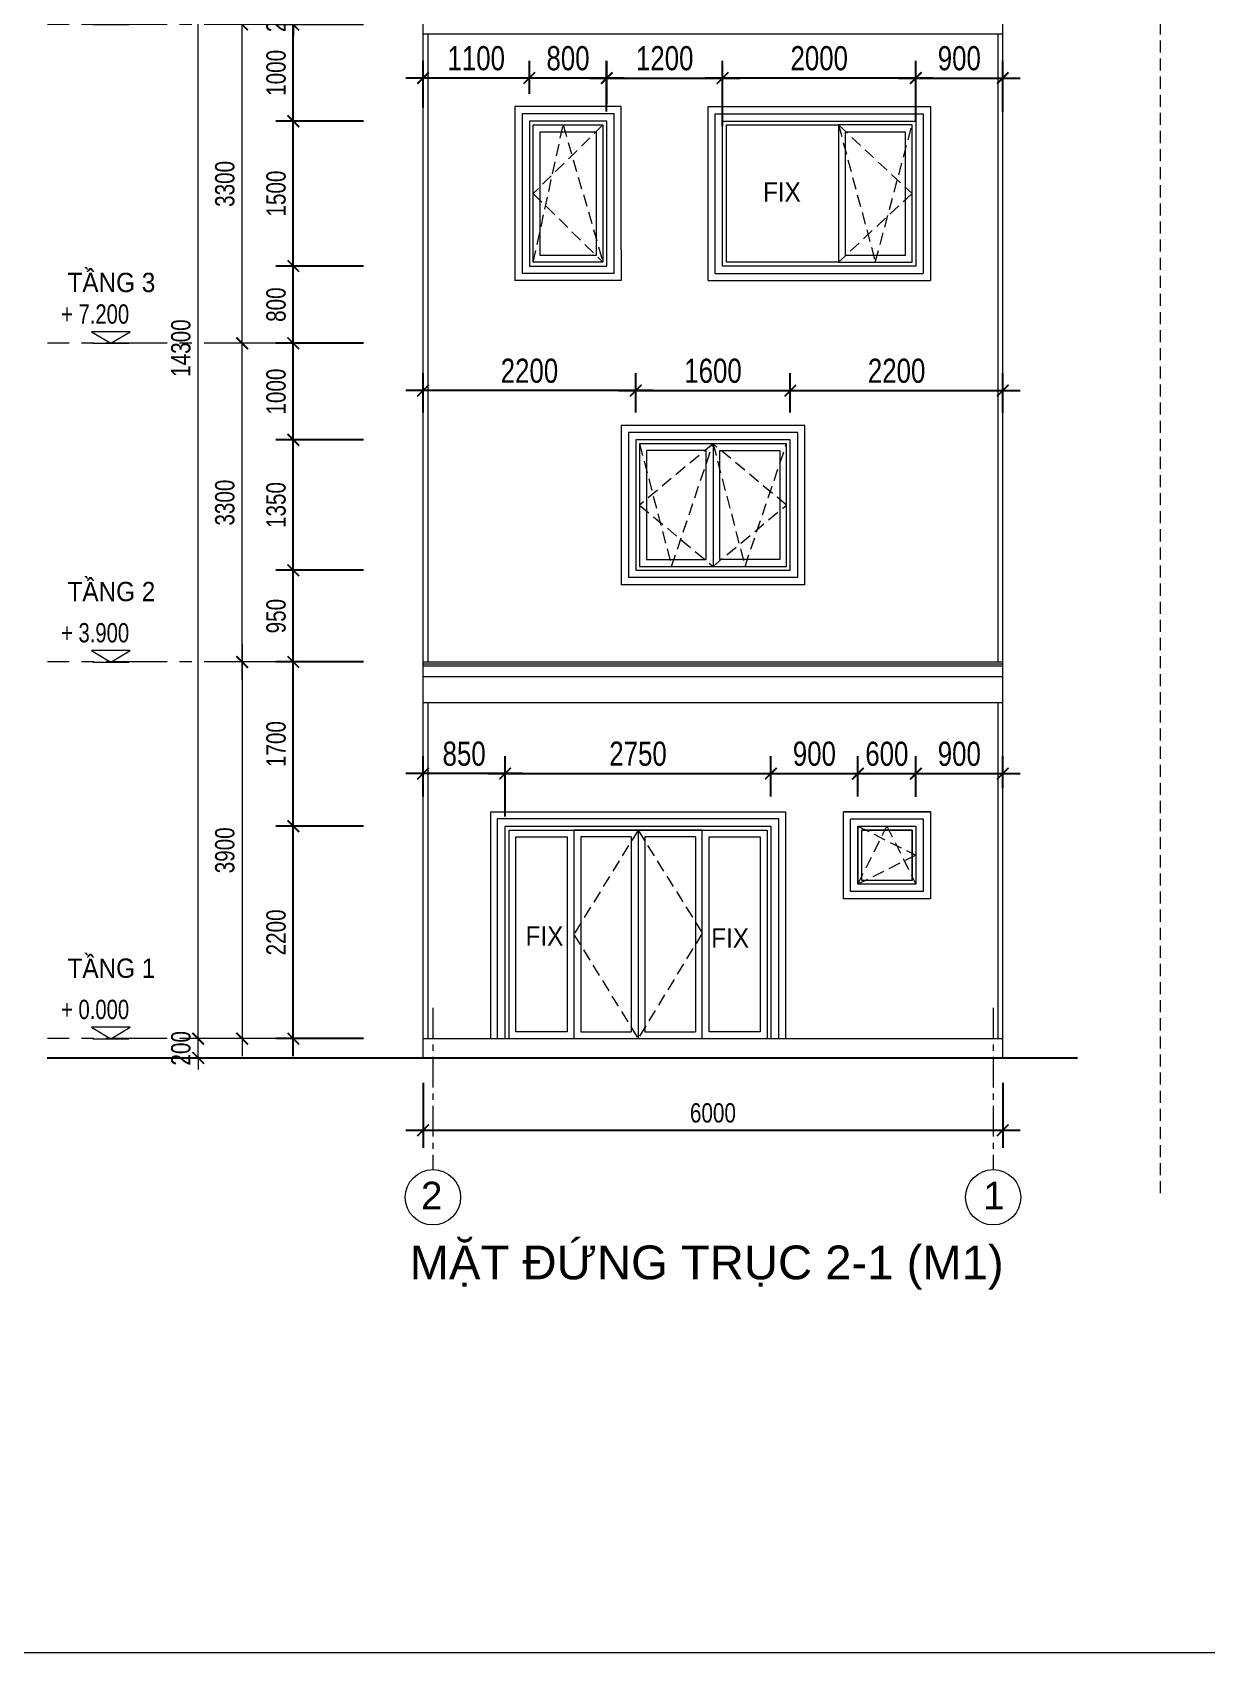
# Model space of a CAD drawing. Header units: millimetres. Extents: x -78046 to 260989, y -99288 to 158505.
# Drawn here: x 195862 to 208014, y 60591 to 77367 of the extents above; entities that cross this region are included whole.
import ezdxf
from ezdxf.enums import TextEntityAlignment as Align

# ---------------------------------------------------------------- set-up
doc = ezdxf.new("R2010")
doc.units = ezdxf.units.MM
doc.header["$LTSCALE"] = 100
doc.header["$PDMODE"] = 98
doc.linetypes.add('CENTER', pattern=[50.8, 31.75, -6.35, 6.35, -6.35])
doc.linetypes.add('HIDDEN', pattern=[0.375, 0.25, -0.125])
doc.layers.get('Defpoints').update_dxf_attribs({"lineweight": 13})
for name, color, linetype, lineweight in [('-CENTER', 143, 'CENTER', 13), ('-DIM', 9, 'Continuous', 13), ('-DOOR', 137, 'Continuous', 9), ('-HATCH', 8, 'Continuous', 5), ('-HIDE', 3, 'HIDDEN', 13), ('-KH', 143, 'Continuous', 13), ('-LINE1', 7, 'Continuous', 18), ('-TEXT', 7, 'Continuous', 15)]:
    doc.layers.add(name, color=color, linetype=linetype, lineweight=lineweight)
doc.styles.add('1', font='arial.ttf')
doc.styles.add('AVANH', font='VHAVAN_2.TTF', dxfattribs={"width": 0.8})
doc.styles.get("Standard").update_dxf_attribs({"font": 'arial.ttf'})
doc.styles.add('X-5M-DH-TUM1$0$AVANTH', font='arial.ttf', dxfattribs={"width": 0.9})
doc.dimstyles.new('C_100A3', dxfattribs={"dimscale": 100, "dimtxt": 2.5, "dimasz": 1.2, "dimexe": 1.8, "dimexo": 0, "dimgap": 0.75, "dimtad": 1, "dimdec": 0, "dimzin": 0, "dimdsep": 46, "dimtxsty": 'AVANH', "dimblk": 'ARCHTICK', "dimcen": 0, "dimdle": 1.8, "dimclrd": 256, "dimclre": 256, "dimclrt": 7, "dimadec": 0, "dimazin": 0, "dimtfac": 0.0001, "dimtdec": 0, "dimtix": 1, "dimtmove": 2, "dimatfit": 3, "dimldrblk": 'ARCHTICK', "dimfxl": 1.8, "dimtolj": 1, "dimtzin": 0, "dimarcsym": 0})

# ---------------------------------------------------------------- blocks, each defined once
blk = doc.blocks.new('_ARCHTICK')
at = {"const_width": 0.15}
blk.add_lwpolyline([(-0.5, -0.5), (0.5, 0.5)], dxfattribs=at)
blk = doc.blocks.new('*D71')
at = {"layer": '-DIM', "lineweight": -2, "transparency": 16777216}
for p, q in [((199905, 66492), (199905, 65819)), ((205905, 66492), (205905, 65819)), ((199725, 65999), (206085, 65999))]:
    blk.add_line(p, q, dxfattribs=at)
at = {"layer": 'Defpoints', "color": 0, "transparency": 16777216}
for p in [(199905, 66492), (205905, 66492), (205905, 65999)]:
    blk.add_point(p, dxfattribs=at)
at = {"layer": '-DIM', "lineweight": -2, "transparency": 16777216, "xscale": 120, "yscale": 120, "zscale": 120, "rotation": 180}
blk.add_blockref('_ARCHTICK', (199905, 65999), dxfattribs=at)
at = {"layer": '-DIM', "lineweight": -2, "transparency": 16777216, "xscale": 120, "yscale": 120, "zscale": 120}
blk.add_blockref('_ARCHTICK', (205905, 65999), dxfattribs=at)
at = {"layer": '-DIM', "color": 7, "transparency": 16777216, "insert": (202905, 66178), "char_height": 200, "attachment_point": 5, "style": 'AVANH'}
blk.add_mtext('\\A1;6000', dxfattribs=at)
blk = doc.blocks.new('*D87')
at = {"layer": '-DIM', "lineweight": -2, "transparency": 16777216}
for p, q in [((-1874, 4280), (-1874, 20)), ((-1120, 4100), (-2054, 4100)), ((-1120, 200), (-2054, 200))]:
    blk.add_line(p, q, dxfattribs=at)
at = {"layer": 'Defpoints', "color": 0, "transparency": 16777216}
for p in [(-1120, 4100), (-1874, 200), (-1120, 200)]:
    blk.add_point(p, dxfattribs=at)
at = {"layer": '-DIM', "lineweight": -2, "transparency": 16777216, "xscale": 120, "yscale": 120, "zscale": 120}
for p, rotation in [((-1874, 4100), 90), ((-1874, 200), 270)]:
    blk.add_blockref('_ARCHTICK', p, dxfattribs=dict(at, rotation=rotation))
at = {"layer": '-DIM', "color": 7, "transparency": 16777216, "insert": (-2053, 2150), "char_height": 200, "attachment_point": 5, "rotation": 90, "style": 'AVANH'}
blk.add_mtext('\\A1;3900', dxfattribs=at)
blk = doc.blocks.new('*D88')
at = {"layer": '-DIM', "lineweight": -2, "transparency": 16777216}
for p, q in [((-1874, 3920), (-1874, 7580)), ((-1120, 7400), (-2054, 7400)), ((-1120, 4100), (-2054, 4100))]:
    blk.add_line(p, q, dxfattribs=at)
at = {"layer": 'Defpoints', "color": 0, "transparency": 16777216}
for p in [(-1874, 7400), (-1120, 7400), (-1120, 4100)]:
    blk.add_point(p, dxfattribs=at)
at = {"layer": '-DIM', "lineweight": -2, "transparency": 16777216, "xscale": 120, "yscale": 120, "zscale": 120}
for p, rotation in [((-1874, 7400), 90), ((-1874, 4100), 270)]:
    blk.add_blockref('_ARCHTICK', p, dxfattribs=dict(at, rotation=rotation))
at = {"layer": '-DIM', "color": 7, "transparency": 16777216, "insert": (-2053, 5750), "char_height": 200, "attachment_point": 5, "rotation": 90, "style": 'AVANH'}
blk.add_mtext('\\A1;3300', dxfattribs=at)
blk = doc.blocks.new('*D89')
at = {"layer": '-DIM', "lineweight": -2, "transparency": 16777216}
for p, q in [((-1874, 7220), (-1874, 10880)), ((-1120, 10700), (-2054, 10700)), ((-1120, 7400), (-2054, 7400))]:
    blk.add_line(p, q, dxfattribs=at)
at = {"layer": 'Defpoints', "color": 0, "transparency": 16777216}
for p in [(-1874, 10700), (-1120, 10700), (-1120, 7400)]:
    blk.add_point(p, dxfattribs=at)
at = {"layer": '-DIM', "lineweight": -2, "transparency": 16777216, "xscale": 120, "yscale": 120, "zscale": 120}
for p, rotation in [((-1874, 10700), 90), ((-1874, 7400), 270)]:
    blk.add_blockref('_ARCHTICK', p, dxfattribs=dict(at, rotation=rotation))
at = {"layer": '-DIM', "color": 7, "transparency": 16777216, "insert": (-2053, 9050), "char_height": 200, "attachment_point": 5, "rotation": 90, "style": 'AVANH'}
blk.add_mtext('\\A1;3300', dxfattribs=at)
blk = doc.blocks.new('*D90')
at = {"layer": '-DIM', "lineweight": -2, "transparency": 16777216}
for p, q in [((-1874, 10520), (-1874, 14680)), ((-1120, 14500), (-2054, 14500)), ((-1120, 10700), (-2054, 10700))]:
    blk.add_line(p, q, dxfattribs=at)
at = {"layer": 'Defpoints', "color": 0, "transparency": 16777216}
for p in [(-1874, 14500), (-1120, 14500), (-1120, 10700)]:
    blk.add_point(p, dxfattribs=at)
at = {"layer": '-DIM', "lineweight": -2, "transparency": 16777216, "xscale": 120, "yscale": 120, "zscale": 120}
for p, rotation in [((-1874, 14500), 90), ((-1874, 10700), 270)]:
    blk.add_blockref('_ARCHTICK', p, dxfattribs=dict(at, rotation=rotation))
at = {"layer": '-DIM', "color": 7, "transparency": 16777216, "insert": (-2053, 12600), "char_height": 200, "attachment_point": 5, "rotation": 90, "style": 'AVANH'}
blk.add_mtext('\\A1;3800', dxfattribs=at)
blk = doc.blocks.new('*D91')
at = {"layer": '-DIM', "lineweight": -2, "transparency": 16777216}
for p, q in [((-1120, 200), (-2509, 200)), ((-2329, 200), (-2329, 320)), ((-2329, 0), (-2329, 200)), ((-1120, 0), (-2509, 0)), ((-2329, 0), (-2329, -120))]:
    blk.add_line(p, q, dxfattribs=at)
at = {"layer": 'Defpoints', "color": 0, "transparency": 16777216}
for p in [(-2329, 200), (-1120, 200), (-1120, 0)]:
    blk.add_point(p, dxfattribs=at)
at = {"layer": '-DIM', "lineweight": -2, "transparency": 16777216, "xscale": 120, "yscale": 120, "zscale": 120}
for p, rotation in [((-2329, 200), 270), ((-2329, 0), 90)]:
    blk.add_blockref('_ARCHTICK', p, dxfattribs=dict(at, rotation=rotation))
at = {"layer": '-DIM', "color": 7, "transparency": 16777216, "insert": (-2508, 100), "char_height": 200, "attachment_point": 5, "rotation": 90, "style": 'AVANH'}
blk.add_mtext('\\A1;200', dxfattribs=at)
blk = doc.blocks.new('*D92')
at = {"layer": '-DIM', "lineweight": -2, "transparency": 16777216}
for p, q in [((-2329, 20), (-2329, 14680)), ((-1120, 14500), (-2509, 14500)), ((-1120, 200), (-2509, 200))]:
    blk.add_line(p, q, dxfattribs=at)
at = {"layer": 'Defpoints', "color": 0, "transparency": 16777216}
for p in [(-2329, 14500), (-1120, 14500), (-1120, 200)]:
    blk.add_point(p, dxfattribs=at)
at = {"layer": '-DIM', "lineweight": -2, "transparency": 16777216, "xscale": 120, "yscale": 120, "zscale": 120}
for p, rotation in [((-2329, 14500), 90), ((-2329, 200), 270)]:
    blk.add_blockref('_ARCHTICK', p, dxfattribs=dict(at, rotation=rotation))
at = {"layer": '-DIM', "color": 7, "transparency": 16777216, "insert": (-2508, 7350), "char_height": 200, "attachment_point": 5, "rotation": 90, "style": 'AVANH'}
blk.add_mtext('\\A1;14300', dxfattribs=at)
blk = doc.blocks.new('cot')
at = {"layer": '-KH'}
blk.add_line((116899, -109064), (117274, -109064), dxfattribs=at)
blk.add_lwpolyline([(117286, -108944), (116888, -108944), (117087, -109064)], close=True, dxfattribs=at)
blk.add_solid([(117087, -109064), (117087, -108944), (117286, -108944), (117087, -109064)], dxfattribs=at)
blk = doc.blocks.new('*D98')
at = {"layer": 'Defpoints', "lineweight": -2, "transparency": 16777216}
for p, q in [((200755, 69248), (200755, 69873)), ((203505, 69454), (203505, 69873)), ((200575, 69693), (203685, 69693))]:
    blk.add_line(p, q, dxfattribs=at)
at = {"layer": 'Defpoints', "color": 0, "transparency": 16777216}
for p in [(203505, 69693), (203505, 69454), (200755, 69248)]:
    blk.add_point(p, dxfattribs=at)
at = {"layer": 'Defpoints', "lineweight": -2, "transparency": 16777216, "xscale": 120, "yscale": 120, "zscale": 120, "rotation": 180}
blk.add_blockref('_ARCHTICK', (200755, 69693), dxfattribs=at)
at = {"layer": 'Defpoints', "lineweight": -2, "transparency": 16777216, "xscale": 120, "yscale": 120, "zscale": 120}
blk.add_blockref('_ARCHTICK', (203505, 69693), dxfattribs=at)
at = {"layer": 'Defpoints', "color": 7, "transparency": 16777216, "insert": (202130, 69897), "char_height": 250, "attachment_point": 5, "style": 'AVANH'}
blk.add_mtext('\\A1;2750', dxfattribs=at)
blk = doc.blocks.new('*D99')
at = {"layer": 'Defpoints', "lineweight": -2, "transparency": 16777216}
for p, q in [((204405, 69454), (204405, 69872)), ((205005, 69452), (205005, 69872)), ((204225, 69692), (205185, 69692))]:
    blk.add_line(p, q, dxfattribs=at)
at = {"layer": 'Defpoints', "color": 0, "transparency": 16777216}
for p in [(205005, 69692), (204405, 69454), (205005, 69452)]:
    blk.add_point(p, dxfattribs=at)
at = {"layer": 'Defpoints', "lineweight": -2, "transparency": 16777216, "xscale": 120, "yscale": 120, "zscale": 120, "rotation": 180}
blk.add_blockref('_ARCHTICK', (204405, 69692), dxfattribs=at)
at = {"layer": 'Defpoints', "lineweight": -2, "transparency": 16777216, "xscale": 120, "yscale": 120, "zscale": 120}
blk.add_blockref('_ARCHTICK', (205005, 69692), dxfattribs=at)
at = {"layer": 'Defpoints', "color": 7, "transparency": 16777216, "insert": (204705, 69896), "char_height": 250, "attachment_point": 5, "style": 'AVANH'}
blk.add_mtext('\\A1;600', dxfattribs=at)
blk = doc.blocks.new('*D100')
at = {"layer": 'Defpoints', "lineweight": -2, "transparency": 16777216}
for p, q in [((202106, 73430), (202106, 73838)), ((203706, 73430), (203706, 73838)), ((201926, 73658), (203886, 73658))]:
    blk.add_line(p, q, dxfattribs=at)
at = {"layer": 'Defpoints', "color": 0, "transparency": 16777216}
for p in [(203706, 73658), (202106, 73430), (203706, 73430)]:
    blk.add_point(p, dxfattribs=at)
at = {"layer": 'Defpoints', "lineweight": -2, "transparency": 16777216, "xscale": 120, "yscale": 120, "zscale": 120, "rotation": 180}
blk.add_blockref('_ARCHTICK', (202106, 73658), dxfattribs=at)
at = {"layer": 'Defpoints', "lineweight": -2, "transparency": 16777216, "xscale": 120, "yscale": 120, "zscale": 120}
blk.add_blockref('_ARCHTICK', (203706, 73658), dxfattribs=at)
at = {"layer": 'Defpoints', "color": 7, "transparency": 16777216, "insert": (202906, 73862), "char_height": 250, "attachment_point": 5, "style": 'AVANH'}
blk.add_mtext('\\A1;1600', dxfattribs=at)
blk = doc.blocks.new('*D101')
at = {"layer": 'Defpoints', "lineweight": -2, "transparency": 16777216}
for p, q in [((203005, 76395), (203005, 77074)), ((205005, 76548), (205005, 77074)), ((205185, 76894), (202825, 76894))]:
    blk.add_line(p, q, dxfattribs=at)
at = {"layer": 'Defpoints', "color": 0, "transparency": 16777216}
for p in [(203005, 76894), (205005, 76548), (203005, 76395)]:
    blk.add_point(p, dxfattribs=at)
at = {"layer": 'Defpoints', "lineweight": -2, "transparency": 16777216, "xscale": 120, "yscale": 120, "zscale": 120, "rotation": 180}
blk.add_blockref('_ARCHTICK', (203005, 76894), dxfattribs=at)
at = {"layer": 'Defpoints', "lineweight": -2, "transparency": 16777216, "xscale": 120, "yscale": 120, "zscale": 120}
blk.add_blockref('_ARCHTICK', (205005, 76894), dxfattribs=at)
at = {"layer": 'Defpoints', "color": 7, "transparency": 16777216, "insert": (204005, 77098), "char_height": 250, "attachment_point": 5, "style": 'AVANH'}
blk.add_mtext('\\A1;2000', dxfattribs=at)
blk = doc.blocks.new('*D102')
at = {"layer": 'Defpoints', "lineweight": -2, "transparency": 16777216}
for p, q in [((201005, 76731), (201005, 77074)), ((201805, 76548), (201805, 77074)), ((201985, 76894), (200825, 76894))]:
    blk.add_line(p, q, dxfattribs=at)
at = {"layer": 'Defpoints', "color": 0, "transparency": 16777216}
for p in [(201005, 76894), (201005, 76731), (201805, 76548)]:
    blk.add_point(p, dxfattribs=at)
at = {"layer": 'Defpoints', "lineweight": -2, "transparency": 16777216, "xscale": 120, "yscale": 120, "zscale": 120, "rotation": 180}
blk.add_blockref('_ARCHTICK', (201005, 76894), dxfattribs=at)
at = {"layer": 'Defpoints', "lineweight": -2, "transparency": 16777216, "xscale": 120, "yscale": 120, "zscale": 120}
blk.add_blockref('_ARCHTICK', (201805, 76894), dxfattribs=at)
at = {"layer": 'Defpoints', "color": 7, "transparency": 16777216, "insert": (201405, 77098), "char_height": 250, "attachment_point": 5, "style": 'AVANH'}
blk.add_mtext('\\A1;800', dxfattribs=at)
blk = doc.blocks.new('*D121')
at = {"layer": 'Defpoints', "lineweight": -2, "transparency": 16777216}
for p, q in [((199905, 69454), (199905, 69873)), ((200755, 69248), (200755, 69873)), ((200935, 69693), (199725, 69693))]:
    blk.add_line(p, q, dxfattribs=at)
at = {"layer": 'Defpoints', "color": 0, "transparency": 16777216}
for p in [(199905, 69693), (199905, 69454), (200755, 69248)]:
    blk.add_point(p, dxfattribs=at)
at = {"layer": 'Defpoints', "lineweight": -2, "transparency": 16777216, "xscale": 120, "yscale": 120, "zscale": 120, "rotation": 180}
blk.add_blockref('_ARCHTICK', (199905, 69693), dxfattribs=at)
at = {"layer": 'Defpoints', "lineweight": -2, "transparency": 16777216, "xscale": 120, "yscale": 120, "zscale": 120}
blk.add_blockref('_ARCHTICK', (200755, 69693), dxfattribs=at)
at = {"layer": 'Defpoints', "color": 7, "transparency": 16777216, "insert": (200330, 69897), "char_height": 250, "attachment_point": 5, "style": 'AVANH'}
blk.add_mtext('\\A1;850', dxfattribs=at)
blk = doc.blocks.new('*D122')
at = {"layer": 'Defpoints', "lineweight": -2, "transparency": 16777216}
for p, q in [((203505, 69454), (203505, 69873)), ((204405, 69454), (204405, 69873)), ((203325, 69693), (204585, 69693))]:
    blk.add_line(p, q, dxfattribs=at)
at = {"layer": 'Defpoints', "color": 0, "transparency": 16777216}
for p in [(204405, 69693), (203505, 69454), (204405, 69454)]:
    blk.add_point(p, dxfattribs=at)
at = {"layer": 'Defpoints', "lineweight": -2, "transparency": 16777216, "xscale": 120, "yscale": 120, "zscale": 120, "rotation": 180}
blk.add_blockref('_ARCHTICK', (203505, 69693), dxfattribs=at)
at = {"layer": 'Defpoints', "lineweight": -2, "transparency": 16777216, "xscale": 120, "yscale": 120, "zscale": 120}
blk.add_blockref('_ARCHTICK', (204405, 69693), dxfattribs=at)
at = {"layer": 'Defpoints', "color": 7, "transparency": 16777216, "insert": (203955, 69897), "char_height": 250, "attachment_point": 5, "style": 'AVANH'}
blk.add_mtext('\\A1;900', dxfattribs=at)
blk = doc.blocks.new('*D123')
at = {"layer": 'Defpoints', "lineweight": -2, "transparency": 16777216}
for p, q in [((205005, 69453), (205005, 69872)), ((205905, 69543), (205905, 69872)), ((204825, 69692), (206085, 69692))]:
    blk.add_line(p, q, dxfattribs=at)
at = {"layer": 'Defpoints', "color": 0, "transparency": 16777216}
for p in [(205905, 69692), (205005, 69453), (205905, 69543)]:
    blk.add_point(p, dxfattribs=at)
at = {"layer": 'Defpoints', "lineweight": -2, "transparency": 16777216, "xscale": 120, "yscale": 120, "zscale": 120, "rotation": 180}
blk.add_blockref('_ARCHTICK', (205005, 69692), dxfattribs=at)
at = {"layer": 'Defpoints', "lineweight": -2, "transparency": 16777216, "xscale": 120, "yscale": 120, "zscale": 120}
blk.add_blockref('_ARCHTICK', (205905, 69692), dxfattribs=at)
at = {"layer": 'Defpoints', "color": 7, "transparency": 16777216, "insert": (205455, 69896), "char_height": 250, "attachment_point": 5, "style": 'AVANH'}
blk.add_mtext('\\A1;900', dxfattribs=at)
blk = doc.blocks.new('*D131')
at = {"layer": 'Defpoints', "lineweight": -2, "transparency": 16777216}
for p, q in [((203706, 73430), (203706, 73838)), ((205905, 73430), (205905, 73838)), ((203526, 73658), (206085, 73658))]:
    blk.add_line(p, q, dxfattribs=at)
at = {"layer": 'Defpoints', "color": 0, "transparency": 16777216}
for p in [(205905, 73658), (203706, 73430), (205905, 73430)]:
    blk.add_point(p, dxfattribs=at)
at = {"layer": 'Defpoints', "lineweight": -2, "transparency": 16777216, "xscale": 120, "yscale": 120, "zscale": 120, "rotation": 180}
blk.add_blockref('_ARCHTICK', (203706, 73658), dxfattribs=at)
at = {"layer": 'Defpoints', "lineweight": -2, "transparency": 16777216, "xscale": 120, "yscale": 120, "zscale": 120}
blk.add_blockref('_ARCHTICK', (205905, 73658), dxfattribs=at)
at = {"layer": 'Defpoints', "color": 7, "transparency": 16777216, "insert": (204806, 73862), "char_height": 250, "attachment_point": 5, "style": 'AVANH'}
blk.add_mtext('\\A1;2200', dxfattribs=at)
blk = doc.blocks.new('*D132')
at = {"layer": 'Defpoints', "lineweight": -2, "transparency": 16777216}
for p, q in [((205005, 76448), (205005, 77074)), ((205905, 76548), (205905, 77074)), ((204825, 76894), (206085, 76894))]:
    blk.add_line(p, q, dxfattribs=at)
at = {"layer": 'Defpoints', "color": 0, "transparency": 16777216}
for p in [(205905, 76894), (205905, 76548), (205005, 76448)]:
    blk.add_point(p, dxfattribs=at)
at = {"layer": 'Defpoints', "lineweight": -2, "transparency": 16777216, "xscale": 120, "yscale": 120, "zscale": 120, "rotation": 180}
blk.add_blockref('_ARCHTICK', (205005, 76894), dxfattribs=at)
at = {"layer": 'Defpoints', "lineweight": -2, "transparency": 16777216, "xscale": 120, "yscale": 120, "zscale": 120}
blk.add_blockref('_ARCHTICK', (205905, 76894), dxfattribs=at)
at = {"layer": 'Defpoints', "color": 7, "transparency": 16777216, "insert": (205455, 77098), "char_height": 250, "attachment_point": 5, "style": 'AVANH'}
blk.add_mtext('\\A1;900', dxfattribs=at)
blk = doc.blocks.new('*D133')
at = {"layer": 'Defpoints', "lineweight": -2, "transparency": 16777216}
for p, q in [((199905, 76590), (199905, 77074)), ((201005, 76756), (201005, 77074)), ((201185, 76894), (199725, 76894))]:
    blk.add_line(p, q, dxfattribs=at)
at = {"layer": 'Defpoints', "color": 0, "transparency": 16777216}
for p in [(199905, 76894), (201005, 76756), (199905, 76590)]:
    blk.add_point(p, dxfattribs=at)
at = {"layer": 'Defpoints', "lineweight": -2, "transparency": 16777216, "xscale": 120, "yscale": 120, "zscale": 120, "rotation": 180}
blk.add_blockref('_ARCHTICK', (199905, 76894), dxfattribs=at)
at = {"layer": 'Defpoints', "lineweight": -2, "transparency": 16777216, "xscale": 120, "yscale": 120, "zscale": 120}
blk.add_blockref('_ARCHTICK', (201005, 76894), dxfattribs=at)
at = {"layer": 'Defpoints', "color": 7, "transparency": 16777216, "insert": (200455, 77098), "char_height": 250, "attachment_point": 5, "style": 'AVANH'}
blk.add_mtext('\\A1;1100', dxfattribs=at)
blk = doc.blocks.new('*D134')
at = {"layer": 'Defpoints', "lineweight": -2, "transparency": 16777216}
for p, q in [((199905, 73430), (199905, 73838)), ((202106, 73430), (202106, 73838)), ((202286, 73658), (199725, 73658))]:
    blk.add_line(p, q, dxfattribs=at)
at = {"layer": 'Defpoints', "color": 0, "transparency": 16777216}
for p in [(199905, 73658), (199905, 73430), (202106, 73430)]:
    blk.add_point(p, dxfattribs=at)
at = {"layer": 'Defpoints', "lineweight": -2, "transparency": 16777216, "xscale": 120, "yscale": 120, "zscale": 120, "rotation": 180}
blk.add_blockref('_ARCHTICK', (199905, 73658), dxfattribs=at)
at = {"layer": 'Defpoints', "lineweight": -2, "transparency": 16777216, "xscale": 120, "yscale": 120, "zscale": 120}
blk.add_blockref('_ARCHTICK', (202106, 73658), dxfattribs=at)
at = {"layer": 'Defpoints', "color": 7, "transparency": 16777216, "insert": (201006, 73862), "char_height": 250, "attachment_point": 5, "style": 'AVANH'}
blk.add_mtext('\\A1;2200', dxfattribs=at)
blk = doc.blocks.new('*D193')
at = {"layer": 'Defpoints', "lineweight": -2, "transparency": 16777216}
for p, q in [((201806, 76624), (201806, 77074)), ((203005, 76548), (203005, 77074)), ((201626, 76894), (203185, 76894))]:
    blk.add_line(p, q, dxfattribs=at)
at = {"layer": 'Defpoints', "color": 0, "transparency": 16777216}
for p in [(203005, 76894), (201806, 76624), (203005, 76548)]:
    blk.add_point(p, dxfattribs=at)
at = {"layer": 'Defpoints', "lineweight": -2, "transparency": 16777216, "xscale": 120, "yscale": 120, "zscale": 120, "rotation": 180}
blk.add_blockref('_ARCHTICK', (201806, 76894), dxfattribs=at)
at = {"layer": 'Defpoints', "lineweight": -2, "transparency": 16777216, "xscale": 120, "yscale": 120, "zscale": 120}
blk.add_blockref('_ARCHTICK', (203005, 76894), dxfattribs=at)
at = {"layer": 'Defpoints', "color": 7, "transparency": 16777216, "insert": (202406, 77098), "char_height": 250, "attachment_point": 5, "style": 'AVANH'}
blk.add_mtext('\\A1;1200', dxfattribs=at)
blk = doc.blocks.new('*D461')
at = {"layer": '-DIM', "lineweight": -2, "transparency": 16777216}
for p, q in [((198562, 66768), (198562, 69328)), ((199290, 69148), (198382, 69148)), ((199290, 66948), (198382, 66948))]:
    blk.add_line(p, q, dxfattribs=at)
at = {"layer": 'Defpoints', "color": 0, "transparency": 16777216}
for p in [(198562, 69148), (199290, 69148), (199290, 66948)]:
    blk.add_point(p, dxfattribs=at)
at = {"layer": '-DIM', "lineweight": -2, "transparency": 16777216, "xscale": 120, "yscale": 120, "zscale": 120}
for p, rotation in [((198562, 69148), 90), ((198562, 66948), 270)]:
    blk.add_blockref('_ARCHTICK', p, dxfattribs=dict(at, rotation=rotation))
at = {"layer": '-DIM', "color": 7, "transparency": 16777216, "insert": (198384, 68048), "char_height": 200, "attachment_point": 5, "rotation": 90, "style": 'AVANH'}
blk.add_mtext('\\A1;2200', dxfattribs=at)
blk = doc.blocks.new('*D462')
at = {"layer": '-DIM', "lineweight": -2, "transparency": 16777216}
for p, q in [((198562, 68968), (198562, 71028)), ((199290, 70848), (198382, 70848)), ((199290, 69148), (198382, 69148))]:
    blk.add_line(p, q, dxfattribs=at)
at = {"layer": 'Defpoints', "color": 0, "transparency": 16777216}
for p in [(198562, 70848), (199290, 70848), (199290, 69148)]:
    blk.add_point(p, dxfattribs=at)
at = {"layer": '-DIM', "lineweight": -2, "transparency": 16777216, "xscale": 120, "yscale": 120, "zscale": 120}
for p, rotation in [((198562, 70848), 90), ((198562, 69148), 270)]:
    blk.add_blockref('_ARCHTICK', p, dxfattribs=dict(at, rotation=rotation))
at = {"layer": '-DIM', "color": 7, "transparency": 16777216, "insert": (198384, 69998), "char_height": 200, "attachment_point": 5, "rotation": 90, "style": 'AVANH'}
blk.add_mtext('\\A1;1700', dxfattribs=at)
blk = doc.blocks.new('*D463')
at = {"layer": '-DIM', "lineweight": -2, "transparency": 16777216}
for p, q in [((198562, 70668), (198562, 71978)), ((199290, 71798), (198382, 71798)), ((199290, 70848), (198382, 70848))]:
    blk.add_line(p, q, dxfattribs=at)
at = {"layer": 'Defpoints', "color": 0, "transparency": 16777216}
for p in [(198562, 71798), (199290, 71798), (199290, 70848)]:
    blk.add_point(p, dxfattribs=at)
at = {"layer": '-DIM', "lineweight": -2, "transparency": 16777216, "xscale": 120, "yscale": 120, "zscale": 120}
for p, rotation in [((198562, 71798), 90), ((198562, 70848), 270)]:
    blk.add_blockref('_ARCHTICK', p, dxfattribs=dict(at, rotation=rotation))
at = {"layer": '-DIM', "color": 7, "transparency": 16777216, "insert": (198384, 71323), "char_height": 200, "attachment_point": 5, "rotation": 90, "style": 'AVANH'}
blk.add_mtext('\\A1;950', dxfattribs=at)
blk = doc.blocks.new('*D464')
at = {"layer": '-DIM', "lineweight": -2, "transparency": 16777216}
for p, q in [((198562, 71618), (198562, 73328)), ((199290, 73148), (198382, 73148)), ((199290, 71798), (198382, 71798))]:
    blk.add_line(p, q, dxfattribs=at)
at = {"layer": 'Defpoints', "color": 0, "transparency": 16777216}
for p in [(198562, 73148), (199290, 73148), (199290, 71798)]:
    blk.add_point(p, dxfattribs=at)
at = {"layer": '-DIM', "lineweight": -2, "transparency": 16777216, "xscale": 120, "yscale": 120, "zscale": 120}
for p, rotation in [((198562, 73148), 90), ((198562, 71798), 270)]:
    blk.add_blockref('_ARCHTICK', p, dxfattribs=dict(at, rotation=rotation))
at = {"layer": '-DIM', "color": 7, "transparency": 16777216, "insert": (198384, 72473), "char_height": 200, "attachment_point": 5, "rotation": 90, "style": 'AVANH'}
blk.add_mtext('\\A1;1350', dxfattribs=at)
blk = doc.blocks.new('*D465')
at = {"layer": '-DIM', "lineweight": -2, "transparency": 16777216}
for p, q in [((198562, 72968), (198562, 74328)), ((199290, 74148), (198382, 74148)), ((199290, 73148), (198382, 73148))]:
    blk.add_line(p, q, dxfattribs=at)
at = {"layer": 'Defpoints', "color": 0, "transparency": 16777216}
for p in [(198562, 74148), (199290, 74148), (199290, 73148)]:
    blk.add_point(p, dxfattribs=at)
at = {"layer": '-DIM', "lineweight": -2, "transparency": 16777216, "xscale": 120, "yscale": 120, "zscale": 120}
for p, rotation in [((198562, 74148), 90), ((198562, 73148), 270)]:
    blk.add_blockref('_ARCHTICK', p, dxfattribs=dict(at, rotation=rotation))
at = {"layer": '-DIM', "color": 7, "transparency": 16777216, "insert": (198384, 73648), "char_height": 200, "attachment_point": 5, "rotation": 90, "style": 'AVANH'}
blk.add_mtext('\\A1;1000', dxfattribs=at)
blk = doc.blocks.new('*D466')
at = {"layer": '-DIM', "lineweight": -2, "transparency": 16777216}
for p, q in [((198562, 73968), (198562, 75128)), ((199290, 74948), (198382, 74948)), ((199290, 74148), (198382, 74148))]:
    blk.add_line(p, q, dxfattribs=at)
at = {"layer": 'Defpoints', "color": 0, "transparency": 16777216}
for p in [(198562, 74948), (199290, 74948), (199290, 74148)]:
    blk.add_point(p, dxfattribs=at)
at = {"layer": '-DIM', "lineweight": -2, "transparency": 16777216, "xscale": 120, "yscale": 120, "zscale": 120}
for p, rotation in [((198562, 74948), 90), ((198562, 74148), 270)]:
    blk.add_blockref('_ARCHTICK', p, dxfattribs=dict(at, rotation=rotation))
at = {"layer": '-DIM', "color": 7, "transparency": 16777216, "insert": (198384, 74548), "char_height": 200, "attachment_point": 5, "rotation": 90, "style": 'AVANH'}
blk.add_mtext('\\A1;800', dxfattribs=at)
blk = doc.blocks.new('*D467')
at = {"layer": '-DIM', "lineweight": -2, "transparency": 16777216}
for p, q in [((198562, 74768), (198562, 76628)), ((199290, 76448), (198382, 76448)), ((199290, 74948), (198382, 74948))]:
    blk.add_line(p, q, dxfattribs=at)
at = {"layer": 'Defpoints', "color": 0, "transparency": 16777216}
for p in [(198562, 76448), (199290, 76448), (199290, 74948)]:
    blk.add_point(p, dxfattribs=at)
at = {"layer": '-DIM', "lineweight": -2, "transparency": 16777216, "xscale": 120, "yscale": 120, "zscale": 120}
for p, rotation in [((198562, 76448), 90), ((198562, 74948), 270)]:
    blk.add_blockref('_ARCHTICK', p, dxfattribs=dict(at, rotation=rotation))
at = {"layer": '-DIM', "color": 7, "transparency": 16777216, "insert": (198384, 75698), "char_height": 200, "attachment_point": 5, "rotation": 90, "style": 'AVANH'}
blk.add_mtext('\\A1;1500', dxfattribs=at)
blk = doc.blocks.new('*D468')
at = {"layer": '-DIM', "lineweight": -2, "transparency": 16777216}
for p, q in [((198562, 76268), (198562, 77628)), ((199290, 77448), (198382, 77448)), ((199290, 76448), (198382, 76448))]:
    blk.add_line(p, q, dxfattribs=at)
at = {"layer": 'Defpoints', "color": 0, "transparency": 16777216}
for p in [(198562, 77448), (199290, 77448), (199290, 76448)]:
    blk.add_point(p, dxfattribs=at)
at = {"layer": '-DIM', "lineweight": -2, "transparency": 16777216, "xscale": 120, "yscale": 120, "zscale": 120}
for p, rotation in [((198562, 77448), 90), ((198562, 76448), 270)]:
    blk.add_blockref('_ARCHTICK', p, dxfattribs=dict(at, rotation=rotation))
at = {"layer": '-DIM', "color": 7, "transparency": 16777216, "insert": (198384, 76948), "char_height": 200, "attachment_point": 5, "rotation": 90, "style": 'AVANH'}
blk.add_mtext('\\A1;1000', dxfattribs=at)
blk = doc.blocks.new('*D469')
at = {"layer": '-DIM', "lineweight": -2, "transparency": 16777216}
for p, q in [((198562, 77648), (198562, 77768)), ((199290, 77648), (198382, 77648)), ((198562, 77448), (198562, 77648)), ((199290, 77448), (198382, 77448)), ((198562, 77448), (198562, 77328))]:
    blk.add_line(p, q, dxfattribs=at)
at = {"layer": 'Defpoints', "color": 0, "transparency": 16777216}
for p in [(198562, 77648), (199290, 77648), (199290, 77448)]:
    blk.add_point(p, dxfattribs=at)
at = {"layer": '-DIM', "lineweight": -2, "transparency": 16777216, "xscale": 120, "yscale": 120, "zscale": 120}
for p, rotation in [((198562, 77648), 270), ((198562, 77448), 90)]:
    blk.add_blockref('_ARCHTICK', p, dxfattribs=dict(at, rotation=rotation))
at = {"layer": '-DIM', "color": 7, "transparency": 16777216, "insert": (198384, 77548), "char_height": 200, "attachment_point": 5, "rotation": 90, "style": 'AVANH'}
blk.add_mtext('\\A1;200', dxfattribs=at)
blk = doc.blocks.new('ƯEQ')
at = {"layer": '-CENTER', "ltscale": 0.2}
for p, q in [((-616.7, 14500), (-3887.9, 14500)), ((-616.7, 10700), (-3887.9, 10700)), ((-616.7, 7400), (-3887.9, 7400)), ((-616.7, 4100), (-3887.9, 4100)), ((-616.7, 200), (-3887.9, 200)), ((-616.7, 0), (-3887.9, 0))]:
    blk.add_line(p, q, dxfattribs=at)
at = {"layer": '-CENTER'}
for p in [(-120320.2, 123563.7), (-120320.2, 119763.7), (-120320.2, 116463.7), (-120320.2, 113163.7), (-120320.2, 109263.7)]:
    blk.add_blockref('cot', p, dxfattribs=at)
at = {"layer": '-TEXT', "color": 2, "style": 'X-5M-DH-TUM1$0$AVANTH', "width": 0.9}
for s, p in [('TẦNG MÁI', (-3757, 15026.7)), ('TẦNG 4', (-3542.5, 11329.6)), ('TẦNG 3', (-3681.2, 7929.6)), ('TẦNG 2', (-3681.2, 4729.6)), ('TẦNG 1', (-3681.2, 829.6))]:
    blk.add_text(s, height=200, dxfattribs=at).set_placement(p)
at = {"layer": '-TEXT', "style": '1', "width": 0.75}
for s, p in [('+ 14.300', (-3748.7, 14702.8)), ('+ 10.500', (-3748.7, 10902.8)), ('+ 7.200', (-3748.7, 7602.8)), ('+ 3.900', (-3748.7, 4302.8)), ('+ 0.000', (-3748.7, 402.8))]:
    blk.add_text(s, height=200, dxfattribs=at).set_placement(p)
at = {"layer": '-DIM'}
for base, p1, p2, picture, middle in [((-2329.5, 14500), (-1119.9, 200), (-1119.9, 14500), '*D92', (-2507.9, 7350)), ((-1874.2, 14500), (-1119.9, 10700), (-1119.9, 14500), '*D90', (-2052.7, 12600)), ((-1874.2, 10700), (-1119.9, 7400), (-1119.9, 10700), '*D89', (-2052.7, 9050)), ((-1874.2, 7400), (-1119.9, 4100), (-1119.9, 7400), '*D88', (-2052.7, 5750)), ((-1874.2, 200), (-1119.9, 4100), (-1119.9, 200), '*D87', (-2052.7, 2150)), ((-2329.5, 200), (-1119.9, 0), (-1119.9, 200), '*D91', (-2507.9, 100))]:
    dim = blk.add_linear_dim(base=base, p1=p1, p2=p2, angle=90, dimstyle='C_100A3', override={"dimtxt": 2}, dxfattribs=at)
    dim.commit()
    dim.dimension.update_dxf_attribs({"geometry": picture, "text_midpoint": middle})

msp = doc.modelspace()

# ---------------------------------------------------------------- linework, layer by layer
at = {"layer": '-CENTER', "ltscale": 0.1}
for p, q in [((200006.7, 67267.5), (200006.7, 65591.5)), ((205805.5, 67267.5), (205805.5, 65591.5))]:
    msp.add_line(p, q, dxfattribs=at)
at = {"layer": '-DOOR', "lineweight": 9}
for p, q in [((203045.5, 74988), (203045.5, 76408)), ((203045.5, 76408), (204205.6, 76408)), ((204205.6, 76408), (204205.6, 74988)), ((204965.7, 76408), (204205.6, 76408)), ((204275.6, 76338), (204895.7, 76338)), ((204275.6, 75058), (204275.6, 76338)), ((204895.7, 76338), (204895.7, 75058)), ((204965.7, 74988), (204965.7, 76408)), ((204205.6, 74988), (203045.5, 74988)), ((204205.6, 74988), (204965.7, 74988)), ((204895.7, 75058), (204275.6, 75058)), ((202905.8, 73107.4), (202905.8, 71837.9)), ((201536.5, 69038), (201536.5, 67018)), ((202059.7, 69038), (201536.5, 69038)), ((202059.7, 69038), (202059.7, 67018)), ((202130.3, 69107.4), (202130.3, 66948)), ((202724.1, 69038), (202201, 69037)), ((202201, 69037), (202201, 67018)), ((202724.1, 69038), (202724.1, 67018)), ((204965.6, 69107.4), (204445.6, 69107.4)), ((204965.6, 68587.4), (204965.6, 69107.4)), ((201536.5, 67018), (202059.7, 67018)), ((202201, 67018), (202724.1, 67018))]:
    msp.add_line(p, q, dxfattribs=at)
for points in [[(201765.7, 74988), (201045.5, 74988), (201045.5, 76408), (201765.7, 76408)], [(201695.7, 75058), (201115.5, 75058), (201115.5, 76338), (201695.7, 76338)], [(203665.9, 71837.9), (203665.9, 73107.4), (202145.7, 73107.4), (202145.7, 71837.9)], [(202835.8, 73037.4), (202215.7, 73037.4), (202215.7, 71907.9), (202835.8, 71907.9)], [(202975.8, 73037.4), (203595.9, 73037.4), (203595.9, 71907.9), (202975.8, 71907.9)], [(201395.9, 67018), (200865.3, 67018), (200865.3, 69038), (201395.9, 69038)], [(201465.9, 66948), (202794.8, 66948), (202794.8, 69108), (201465.9, 69108)], [(202864.8, 69038), (203395.2, 69038), (203395.2, 67018), (202864.8, 67018)], [(204445.1, 69108), (204966.2, 69108), (204966.2, 68586.9), (204445.1, 68586.9)]]:
    msp.add_lwpolyline(points, close=True, dxfattribs=at)
msp.add_lwpolyline([(200795.3, 66948), (200795.3, 69108), (203465.2, 69108), (203465.2, 66948)], dxfattribs=at)
at = {"layer": '-HATCH'}
for p, q in [((199956.5, 70848), (199956.5, 77348)), ((205855.5, 70848), (205855.5, 77348)), ((201882, 76524.3), (200929.2, 76524.3)), ((200929.2, 76524.3), (200929.2, 74871.7)), ((201882, 74871.7), (201882, 76524.3)), ((202929.2, 74871.7), (202929.2, 76524.3)), ((202929.2, 76524.3), (205082, 76524.3)), ((205082, 76524.3), (205082, 74871.7)), ((201882, 74871.7), (200929.2, 74871.7)), ((202929.2, 74871.7), (205082, 74871.7)), ((203782.2, 73223.7), (202029.4, 73223.7)), ((202029.4, 73223.7), (202029.4, 71721.6)), ((203782.2, 71721.6), (203782.2, 73223.7)), ((203782.2, 71721.6), (202029.4, 71721.6)), ((199906.5, 70828), (205905.5, 70828)), ((199906.5, 70808), (205905.5, 70808)), ((199906.5, 70698), (205905.5, 70698)), ((199956.5, 66948), (199956.5, 70428)), ((205855.5, 66948), (205855.5, 70428))]:
    msp.add_line(p, q, dxfattribs=at)
msp.add_lwpolyline([(200675.3, 66948), (200675.3, 69228), (203585.2, 69228), (203585.2, 66948)], dxfattribs=at)
msp.add_lwpolyline([(204330.1, 69223), (205081.2, 69223), (205081.2, 68471.9), (204330.1, 68471.9)], close=True, dxfattribs=at)
at = {"layer": '-HIDE', "ltscale": 5}
msp.add_line((207532.4, 84409), (207532.4, 65291.3), dxfattribs=at)
for points in [[(201045.5, 74988), (201355.6, 76408), (201765.7, 74988)], [(201765.7, 76408), (201045.5, 75698), (201765.7, 74988)], [(204205.6, 76408), (204965.7, 75698), (204205.6, 74988)], [(204205.6, 76408), (204585.7, 74988), (204965.7, 76408)], [(202145.7, 73107.4), (202477.7, 71837.9), (202905.8, 73107.4)], [(202905.8, 73107.4), (203237.7, 71837.9), (203665.9, 73107.4)], [(204405.1, 69148), (205006.2, 68847.4), (204405.1, 68546.9)], [(204405.6, 68547.4), (204705.6, 69148), (205006.2, 68546.9)], [(202130.3, 69107.4), (201465.9, 68028), (202130.3, 66948)], [(202130.3, 69107.4), (202794.8, 68041.4), (202130.3, 66948)]]:
    msp.add_lwpolyline(points, dxfattribs=at)
msp.add_lwpolyline([(202905.8, 73107.4), (202145.7, 72472.7), (202905.8, 71837.9), (203665.9, 72472.7)], close=True, dxfattribs=at)
at = {"layer": '-KH'}
for centre in [(200006.7, 65305.2), (205805.5, 65305.2)]:
    msp.add_circle(centre, 286.3, dxfattribs=at)
at = {"layer": '-LINE1', "color": 0, "lineweight": 20}
for p, q in [((199905.5, 66748), (199905.5, 81598)), ((205905.5, 66748), (205905.5, 81398)), ((205905.5, 77348), (199906.5, 77348)), ((201955.7, 76598), (200855.5, 76598)), ((200855.5, 76598), (200855.5, 74798)), ((201955.7, 75115), (201955.7, 76598)), ((202855.5, 74798), (202855.5, 76598)), ((202855.5, 76598), (205155.7, 76598)), ((205155.7, 76598), (205155.7, 74798)), ((201805.7, 76448), (201005.5, 76448)), ((201005.5, 76448), (201005.5, 74948)), ((201805.7, 74948), (201805.7, 76448)), ((201955.7, 75115), (201955.7, 74798)), ((201005.5, 74948), (201805.7, 74948)), ((201955.7, 74798), (200855.5, 74798)), ((202855.5, 74798), (205155.7, 74798)), ((203855.9, 73297.4), (201955.7, 73297.4)), ((201955.7, 73297.4), (201955.7, 71647.9)), ((203705.9, 73147.4), (202105.7, 73147.4)), ((202105.7, 73147.4), (202105.7, 71797.9)), ((203705.9, 71797.9), (203705.9, 73147.4)), ((203855.9, 71647.9), (203855.9, 73297.4)), ((203855.9, 71647.9), (201955.7, 71647.9)), ((202105.7, 71797.9), (203705.9, 71797.9)), ((199905.5, 70848.1), (205905.5, 70848.1)), ((199905.5, 70848), (205905.5, 70848)), ((199905.5, 70428), (205905.5, 70428)), ((205156.2, 69298), (204255.1, 69298)), ((204405.6, 69147.4), (204405.6, 68547.4)), ((199905.5, 66948), (205905.5, 66948)), ((199906.5, 66748), (205905.5, 66748))]:
    msp.add_line(p, q, dxfattribs=at)
at = {"layer": '-LINE1'}
msp.add_lwpolyline([(181189.3, 60591.1), (221089.3, 60591.1), (221089.3, 88806.1), (181189.3, 88806.1)], close=True, dxfattribs=at)
at = {"layer": '-LINE1', "color": 0, "lineweight": 20}
for points in [[(203005.5, 76448), (205005.7, 76448), (205005.7, 74948), (203005.5, 74948)], [(204255.1, 69298), (205156.2, 69298), (205156.2, 68396.9), (204255.1, 68396.9)], [(204405.1, 69148), (205006.2, 69148), (205006.2, 68546.9), (204405.1, 68546.9)]]:
    msp.add_lwpolyline(points, close=True, dxfattribs=at)
for points in [[(200605.3, 66948), (200605.3, 69298), (203655.2, 69298), (203655.2, 66948)], [(200755.3, 66948), (200755.3, 69148), (203505.2, 69148), (203505.2, 66948)], [(200755.3, 66948), (200755.3, 69148), (203505.2, 69148), (203505.2, 66948)]]:
    msp.add_lwpolyline(points, dxfattribs=at)
at = {"color": 2}
msp.add_line((196013.4, 66748), (206679.3, 66748), dxfattribs=at)

# ---------------------------------------------------------------- block references
at = {"layer": '-DOOR', "color": 2}
msp.add_blockref('ƯEQ', (199906.5, 66748), dxfattribs=at)

# ---------------------------------------------------------------- texts
at = {"layer": '-TEXT', "color": 2, "style": 'X-5M-DH-TUM1$0$AVANTH', "width": 0.9}
for p in [(203422.9, 75614.9), (200965.7, 67911.6), (202887.3, 67891.2)]:
    msp.add_text('FIX', height=200, dxfattribs=at).set_placement(p)
at = {"layer": '-TEXT', "color": 2, "style": '1'}
for s, p in [('2', (199994.2, 65323.2)), ('1', (205813.5, 65323.2))]:
    msp.add_text(s, height=286.3, dxfattribs=at).set_placement(p, align=Align.MIDDLE_CENTER)
at = {"layer": '-TEXT', "color": 4}
msp.add_text('MẶT ĐỨNG TRỤC 2-1 (M1)', height=350, dxfattribs=at).set_placement((202840.2, 64455.8), align=Align.CENTER)

# ---------------------------------------------------------------- dimensions: what is measured, and where the dimension line sits
at = {"layer": '-DIM'}
for base, p1, p2, picture, middle in [((198562.2, 77648), (199289.8, 77448), (199289.8, 77648), '*D469', (198383.7, 77548)), ((198562.2, 77448), (199289.8, 76448), (199289.8, 77448), '*D468', (198383.7, 76948)), ((198562.2, 76448), (199289.8, 74948), (199289.8, 76448), '*D467', (198383.7, 75698)), ((198562.2, 74948), (199289.8, 74148), (199289.8, 74948), '*D466', (198383.7, 74548)), ((198562.2, 74148), (199289.8, 73148), (199289.8, 74148), '*D465', (198383.7, 73648)), ((198562.2, 73148), (199289.8, 71797.9), (199289.8, 73148), '*D464', (198383.7, 72473)), ((198562.2, 71797.9), (199289.8, 70848), (199289.8, 71797.9), '*D463', (198383.7, 71323)), ((198562.2, 70848), (199289.8, 69148), (199289.8, 70848), '*D462', (198383.7, 69998)), ((198562.2, 69148), (199289.8, 66948), (199289.8, 69148), '*D461', (198383.7, 68048))]:
    dim = msp.add_linear_dim(base=base, p1=p1, p2=p2, angle=90, dimstyle='C_100A3', override={"dimtxt": 2}, dxfattribs=at)
    dim.commit()
    dim.dimension.update_dxf_attribs({"geometry": picture, "text_midpoint": middle})
dim = msp.add_linear_dim(base=(205905.5, 65999.4), p1=(199905.5, 66492.3), p2=(205905.5, 66492.3), dimstyle='C_100A3', override={"dimtxt": 2}, dxfattribs=at)
dim.commit()
dim.dimension.update_dxf_attribs({"geometry": '*D71', "text_midpoint": (202905.5, 66177.8)})
at = {"layer": 'Defpoints', "color": 2}
for base, p1, p2, picture, middle in [((199905.5, 76893.8), (201005.5, 76755.9), (199905.5, 76589.9), '*D133', (200455.5, 77098.1)), ((201005.5, 76893.8), (201805.5, 76548), (201005.5, 76731.1), '*D102', (201405.5, 77098.1)), ((203005.4822, 76893.78), (201805.9624, 76624.2841), (203005.4822, 76547.9885), '*D193', (202405.7223, 77098.0761)), ((203005.5, 76893.8), (205005.5, 76548), (203005.5, 76395.4), '*D101', (204005.5, 77098.1)), ((205905.5, 76893.8), (205005.5, 76448.4), (205905.5, 76548), '*D132', (205455.5, 77098.1)), ((199905.5, 73657.7), (202105.7, 73430.4), (199905.5, 73430.4), '*D134', (201005.6, 73862)), ((203705.9, 73657.7), (202105.7, 73430.4), (203705.9, 73430.4), '*D100', (202905.8, 73862)), ((205905.5, 73657.7), (203705.9, 73430.4), (205905.5, 73430.4), '*D131', (204805.7, 73862)), ((199905.5, 69692.6), (200755.3, 69248.1), (199905.5, 69453.6), '*D121', (200330.4, 69896.9)), ((203505.2, 69692.6), (200755.3, 69248.1), (203505.2, 69453.6), '*D98', (202130.3, 69896.9)), ((204405.1, 69692.6), (203505.2, 69453.6), (204405.1, 69453.6), '*D122', (203955.1, 69896.9)), ((205005.5, 69691.9), (204405.1, 69453.6), (205005.5, 69452.3), '*D99', (204705.3, 69896.2)), ((205905.5, 69691.9), (205005.5, 69452.9), (205905.5, 69543.1), '*D123', (205455.5, 69896.2))]:
    dim = msp.add_linear_dim(base=base, p1=p1, p2=p2, dimstyle='C_100A3', dxfattribs=at)
    dim.commit()
    dim.dimension.update_dxf_attribs({"geometry": picture, "text_midpoint": middle})

doc.saveas('drawing.dxf')
